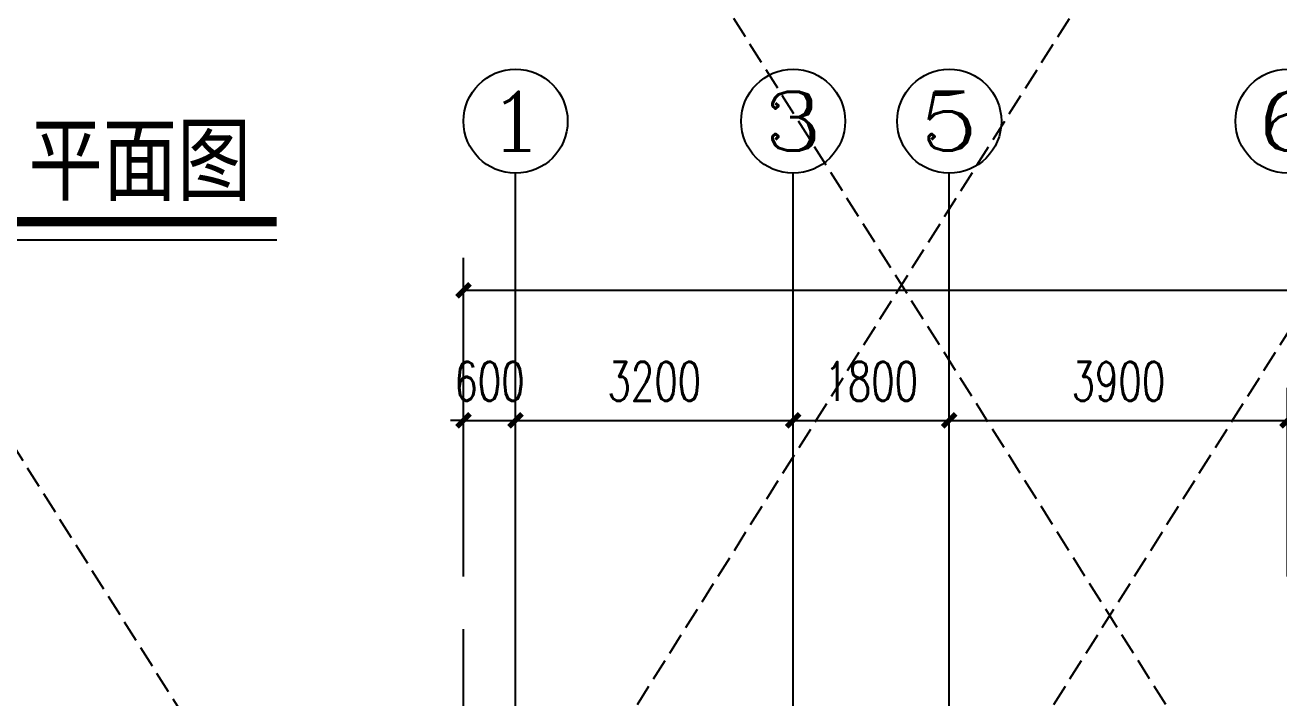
# Model space of a CAD drawing. Extents: x 802298 to 1915382, y -2285475 to -1340051.
# Drawn here: x 1341536 to 1355990, y -2224578 to -2216816 of the extents above; entities that cross this region are included whole.
import ezdxf
from ezdxf.enums import TextEntityAlignment as Align

# ---------------------------------------------------------------- set-up
doc = ezdxf.new("R2010")
doc.units = 0
doc.header["$LTSCALE"] = 1000
doc.header["$MEASUREMENT"] = 0
doc.linetypes.add('DASH', pattern=[0.35, 0.25, -0.1])
doc.linetypes.add('DOTE', pattern=[2.42, 2, -0.2, 0.02, -0.2])
doc.layers.get('0').update_dxf_attribs({"linetype": 'CONTINUOUS'})
doc.layers.get('Defpoints').update_dxf_attribs({"linetype": 'CONTINUOUS'})
for name, color, linetype in [('8', 8, 'CONTINUOUS'), ('AXIS', 3, 'CONTINUOUS'), ('AXIS_TEXT', 7, 'CONTINUOUS'), ('DIM_SYMB', 3, 'CONTINUOUS'), ('DOTE', 1, 'CONTINUOUS'), ('PUB_TEXT', 7, 'CONTINUOUS')]:
    doc.layers.add(name, color=color, linetype=linetype)
doc.styles.add('_TCH_AXIS', font='COMPLEX', dxfattribs={"bigfont": 'GBCBIG'})
doc.styles.add('COMPLEX', font='COMPLEX')
doc.styles.add('DIM_FONT', font='SIMPLEX', dxfattribs={"width": 0.7, "bigfont": 'GBCBIG'})
doc.styles.add('黑体', font='SIMHEI.TTF', dxfattribs={"width": 0.8})
doc.dimstyles.new('DIMN150', dxfattribs={"dimscale": 1.5, "dimtxt": 300, "dimasz": 100, "dimexe": 250, "dimexo": 300, "dimgap": 150, "dimtad": 1, "dimdec": 0, "dimzin": 0, "dimdsep": 46, "dimtxsty": 'DIM_FONT', "dimblk": 'ARCHTICK', "dimcen": 0.09, "dimclrt": 7, "dimazin": 2, "dimtfac": 1, "dimtdec": 0, "dimtix": 1, "dimtmove": 2, "dimatfit": 3, "dimfxl": 0, "dimtolj": 1, "dimtzin": 0, "dimarcsym": 0})

# ---------------------------------------------------------------- blocks, each defined once
blk = doc.blocks.new('_ArchTick')
at = {"color": 0, "linetype": 'ByBlock', "const_width": 0.4}
blk.add_lwpolyline([(-0.5, -0.5), (0.5, 0.5)], dxfattribs=at)
blk = doc.blocks.new('*D554')
at = {"layer": 'AXIS', "color": 0, "lineweight": -2}
for p, q in [((1346590, -2223176), (1346590, -2219501)), ((1411590, -2223176), (1411590, -2219501)), ((1346590, -2219876), (1411590, -2219876))]:
    blk.add_line(p, q, dxfattribs=at)
at = {"layer": 'Defpoints', "color": 0}
for p in [(1411590, -2219876), (1346590, -2223626), (1411590, -2223626)]:
    blk.add_point(p, dxfattribs=at)
at = {"layer": 'AXIS', "color": 0, "lineweight": -2, "xscale": 150, "yscale": 150, "zscale": 150, "rotation": 180}
blk.add_blockref('_ArchTick', (1346590, -2219876), dxfattribs=at)
at = {"layer": 'AXIS', "color": 0, "lineweight": -2, "xscale": 150, "yscale": 150, "zscale": 150}
blk.add_blockref('_ArchTick', (1411590, -2219876), dxfattribs=at)
at = {"layer": 'AXIS', "color": 7, "insert": (1379090, -2219426), "char_height": 450, "attachment_point": 5, "style": 'DIM_FONT'}
blk.add_mtext('\\A1;65000', dxfattribs=at)
blk = doc.blocks.new('*D593')
at = {"layer": 'AXIS', "color": 0, "lineweight": -2}
for p, q in [((1352190, -2223176), (1352190, -2221001)), ((1356090, -2223176), (1356090, -2221001)), ((1352190, -2221376), (1356090, -2221376))]:
    blk.add_line(p, q, dxfattribs=at)
at = {"layer": 'Defpoints', "color": 0}
for p in [(1356090, -2221376), (1352190, -2223626), (1356090, -2223626)]:
    blk.add_point(p, dxfattribs=at)
at = {"layer": 'AXIS', "color": 0, "lineweight": -2, "xscale": 150, "yscale": 150, "zscale": 150, "rotation": 180}
blk.add_blockref('_ArchTick', (1352190, -2221376), dxfattribs=at)
at = {"layer": 'AXIS', "color": 0, "lineweight": -2, "xscale": 150, "yscale": 150, "zscale": 150}
blk.add_blockref('_ArchTick', (1356090, -2221376), dxfattribs=at)
at = {"layer": 'AXIS', "color": 7, "insert": (1354140, -2220926), "char_height": 450, "attachment_point": 5, "style": 'DIM_FONT'}
blk.add_mtext('\\A1;3900', dxfattribs=at)
blk = doc.blocks.new('*D594')
at = {"layer": 'AXIS', "color": 0, "lineweight": -2}
for p, q in [((1350390, -2223176), (1350390, -2221001)), ((1352190, -2223176), (1352190, -2221001)), ((1350390, -2221376), (1352190, -2221376))]:
    blk.add_line(p, q, dxfattribs=at)
at = {"layer": 'Defpoints', "color": 0}
for p in [(1352190, -2221376), (1350390, -2223626), (1352190, -2223626)]:
    blk.add_point(p, dxfattribs=at)
at = {"layer": 'AXIS', "color": 0, "lineweight": -2, "xscale": 150, "yscale": 150, "zscale": 150, "rotation": 180}
blk.add_blockref('_ArchTick', (1350390, -2221376), dxfattribs=at)
at = {"layer": 'AXIS', "color": 0, "lineweight": -2, "xscale": 150, "yscale": 150, "zscale": 150}
blk.add_blockref('_ArchTick', (1352190, -2221376), dxfattribs=at)
at = {"layer": 'AXIS', "color": 7, "insert": (1351290, -2220926), "char_height": 450, "attachment_point": 5, "style": 'DIM_FONT'}
blk.add_mtext('\\A1;1800', dxfattribs=at)
blk = doc.blocks.new('*D595')
at = {"layer": 'AXIS', "color": 0, "lineweight": -2}
for p, q in [((1347190, -2223176), (1347190, -2221001)), ((1350390, -2223176), (1350390, -2221001)), ((1347190, -2221376), (1350390, -2221376))]:
    blk.add_line(p, q, dxfattribs=at)
at = {"layer": 'Defpoints', "color": 0}
for p in [(1350390, -2221376), (1347190, -2223626), (1350390, -2223626)]:
    blk.add_point(p, dxfattribs=at)
at = {"layer": 'AXIS', "color": 0, "lineweight": -2, "xscale": 150, "yscale": 150, "zscale": 150, "rotation": 180}
blk.add_blockref('_ArchTick', (1347190, -2221376), dxfattribs=at)
at = {"layer": 'AXIS', "color": 0, "lineweight": -2, "xscale": 150, "yscale": 150, "zscale": 150}
blk.add_blockref('_ArchTick', (1350390, -2221376), dxfattribs=at)
at = {"layer": 'AXIS', "color": 7, "insert": (1348790, -2220926), "char_height": 450, "attachment_point": 5, "style": 'DIM_FONT'}
blk.add_mtext('\\A1;3200', dxfattribs=at)
blk = doc.blocks.new('*D596')
at = {"layer": 'AXIS', "color": 0, "lineweight": -2}
for p, q in [((1346590, -2223176), (1346590, -2221001)), ((1347190, -2223176), (1347190, -2221001)), ((1346590, -2221376), (1346440, -2221376)), ((1346590, -2221376), (1347190, -2221376)), ((1347190, -2221376), (1347340, -2221376))]:
    blk.add_line(p, q, dxfattribs=at)
at = {"layer": 'Defpoints', "color": 0}
for p in [(1347190, -2221376), (1346590, -2223626), (1347190, -2223626)]:
    blk.add_point(p, dxfattribs=at)
at = {"layer": 'AXIS', "color": 0, "lineweight": -2, "xscale": 150, "yscale": 150, "zscale": 150}
blk.add_blockref('_ArchTick', (1346590, -2221376), dxfattribs=at)
at = {"layer": 'AXIS', "color": 0, "lineweight": -2, "xscale": 150, "yscale": 150, "zscale": 150, "rotation": 180}
blk.add_blockref('_ArchTick', (1347190, -2221376), dxfattribs=at)
at = {"layer": 'AXIS', "color": 7, "insert": (1346890, -2220926), "char_height": 450, "attachment_point": 5, "style": 'DIM_FONT'}
blk.add_mtext('\\A1;600', dxfattribs=at)
blk = doc.blocks.new('_AXISO')
blk.add_circle((0, 0), 0.5)
at = {"layer": 'AXIS_TEXT', "style": 'COMPLEX', "width": 1.041667}
blk.add_attdef('A', text='', height=0.56, dxfattribs=at).set_placement((-0.25, -0.28), (0.25, -0.28), align=Align.FIT)

msp = doc.modelspace()

# ---------------------------------------------------------------- linework, layer by layer
at = {"layer": '8', "linetype": 'DASH'}
for p, q in [((1355990.5, -2226726.4), (1345566.5, -2210159.7)), ((1347290.5, -2226726.4), (1357126, -2211094.9)), ((1352090.5, -2226726.4), (1361926, -2211094.9)), ((1347290.5, -2231026.4), (1336866.5, -2214459.7))]:
    msp.add_line(p, q, dxfattribs=at)
at = {"layer": 'AXIS'}
for p, q in [((1347190.5, -2224525.6), (1347190.5, -2218525.6)), ((1350390.5, -2224525.6), (1350390.5, -2218525.6)), ((1352190.5, -2224525.6), (1352190.5, -2218525.6))]:
    msp.add_line(p, q, dxfattribs=at)
at = {"layer": 'DIM_SYMB', "const_width": 105}
msp.add_lwpolyline([(1338854.6, -2219084.4), (1344436.9, -2219084.4)], dxfattribs=at)
at = {"layer": 'DIM_SYMB'}
msp.add_lwpolyline([(1338854.6, -2219294.4), (1344436.9, -2219294.4)], dxfattribs=at)
at = {"layer": 'DOTE', "linetype": 'DOTE'}
for p, q in [((1346590.5, -2242726.4), (1346590.5, -2223626.4)), ((1347190.5, -2242726.4), (1347190.5, -2223626.4)), ((1350390.5, -2229926.4), (1350390.5, -2223626.4)), ((1352190.5, -2231126.4), (1352190.5, -2223626.4))]:
    msp.add_line(p, q, dxfattribs=at)

# ---------------------------------------------------------------- block references
at = {"layer": 'AXIS'}
ref = msp.add_blockref('_AXISO', (1347190.5, -2217925.6), dxfattribs=dict(at, xscale=1200, yscale=1200, zscale=1200))
ref.add_attrib('A', '1', dxfattribs={"layer": 'AXIS_TEXT', "height": 678.8, "style": '_TCH_AXIS', "width": 2.333333}).set_placement((1346851, -2218265), (1347529.9, -2218265), align=Align.FIT)
ref = msp.add_blockref('_AXISO', (1350390.5, -2217925.6), dxfattribs=dict(at, xscale=1200, yscale=1200, zscale=1200))
ref.add_attrib('A', '3', dxfattribs={"layer": 'AXIS_TEXT', "height": 678.8, "style": '_TCH_AXIS', "width": 1.5}).set_placement((1350051, -2218265), (1350729.9, -2218265), align=Align.FIT)
ref = msp.add_blockref('_AXISO', (1352190.5, -2217925.6), dxfattribs=dict(at, xscale=1200, yscale=1200, zscale=1200))
ref.add_attrib('A', '5', dxfattribs={"layer": 'AXIS_TEXT', "height": 678.8, "style": '_TCH_AXIS', "width": 1.5}).set_placement((1351851, -2218265), (1352529.9, -2218265), align=Align.FIT)
ref = msp.add_blockref('_AXISO', (1356090.5, -2217925.6), dxfattribs=dict(at, xscale=1200, yscale=1200, zscale=1200))
ref.add_attrib('A', '6', dxfattribs={"layer": 'AXIS_TEXT', "height": 678.8, "style": '_TCH_AXIS', "width": 1.5}).set_placement((1355751, -2218265), (1356429.9, -2218265), align=Align.FIT)

# ---------------------------------------------------------------- texts
at = {"layer": 'PUB_TEXT', "style": '黑体', "width": 0.8}
msp.add_text('平面图', height=784.18, dxfattribs=at).set_placement((1341576.7, -2218759.2))

# ---------------------------------------------------------------- dimensions: what is measured, and where the dimension line sits
at = {"layer": 'AXIS'}
for p1, p2, distance, picture, middle in [((1346590.5, -2223626.4), (1411590.5, -2223626.4), 3750, '*D554', (1379090.5, -2219426.4)), ((1346590.5, -2223626.4), (1347190.5, -2223626.4), 2250, '*D596', (1346890.5, -2220926.4)), ((1347190.5, -2223626.4), (1350390.5, -2223626.4), 2250, '*D595', (1348790.5, -2220926.4)), ((1350390.5, -2223626.4), (1352190.5, -2223626.4), 2250, '*D594', (1351290.5, -2220926.4)), ((1352190.5, -2223626.4), (1356090.5, -2223626.4), 2250, '*D593', (1354140.5, -2220926.4))]:
    dim = msp.add_aligned_dim(p1=p1, p2=p2, distance=distance, dimstyle='DIMN150', dxfattribs=at)
    dim.commit()
    dim.dimension.update_dxf_attribs({"geometry": picture, "text_midpoint": middle})

doc.saveas('drawing.dxf')
